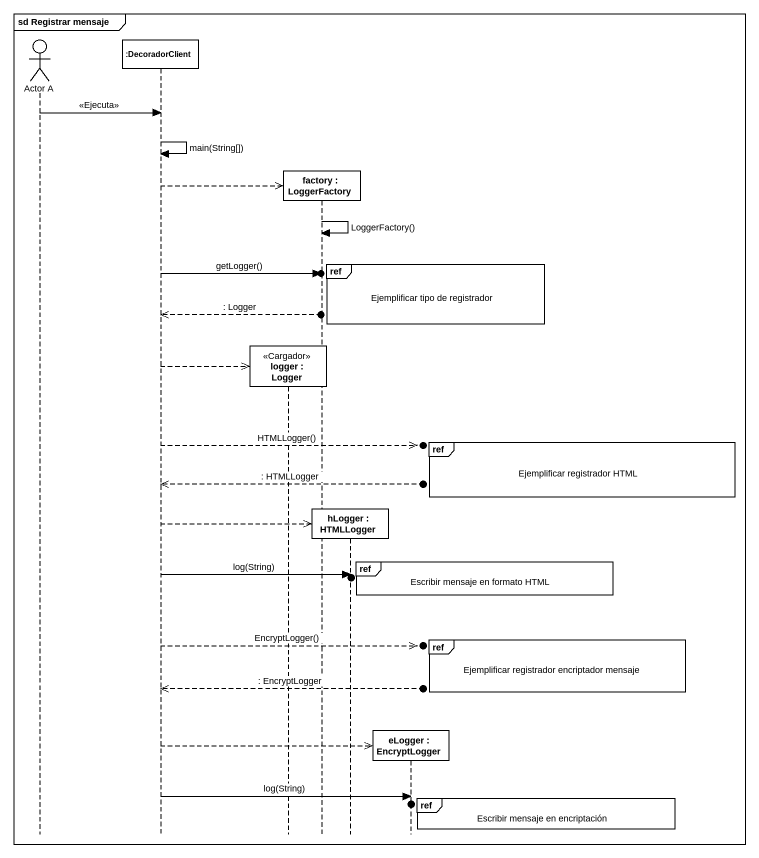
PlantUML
@startuml
mainframe sd Registrar mensaje
hide footbox
actor "Actor A" as Actor_A
participant ":DecoradorClient" as DecoradorClient
participant "logger : Logger" as logger <<Cargador>>
participant "factory : LoggerFactory" as factory
participant "hLogger : HTMLLogger" as hLogger
participant "eLogger : EncryptLogger" as eLogger

Actor_A -> DecoradorClient : <<Ejecuta>>
DecoradorClient -> DecoradorClient : main(String[])
DecoradorClient -->> factory **
factory -> factory : LoggerFactory()
ref over hLogger, eLogger : Ejemplificar tipo de registrador
DecoradorClient ->o] : getLogger()
DecoradorClient <<--o] : : Logger
DecoradorClient -->> logger **
ref over eLogger : Ejemplificar registrador HTML
DecoradorClient -->>o] : HTMLLogger()
DecoradorClient <<--o] : : HTMLLogger
DecoradorClient -->> hLogger **
ref over eLogger : Escribir mensaje en formato HTML
DecoradorClient -> hLogger : log(String)
ref over eLogger : Ejemplificar registrador encriptador mensaje
DecoradorClient -->>o] : EncryptLogger()
DecoradorClient <<--o] : : EncryptLogger
DecoradorClient -->> eLogger **
DecoradorClient -> eLogger : log(String)
ref over eLogger : Escribir mensaje en encriptación
@enduml
